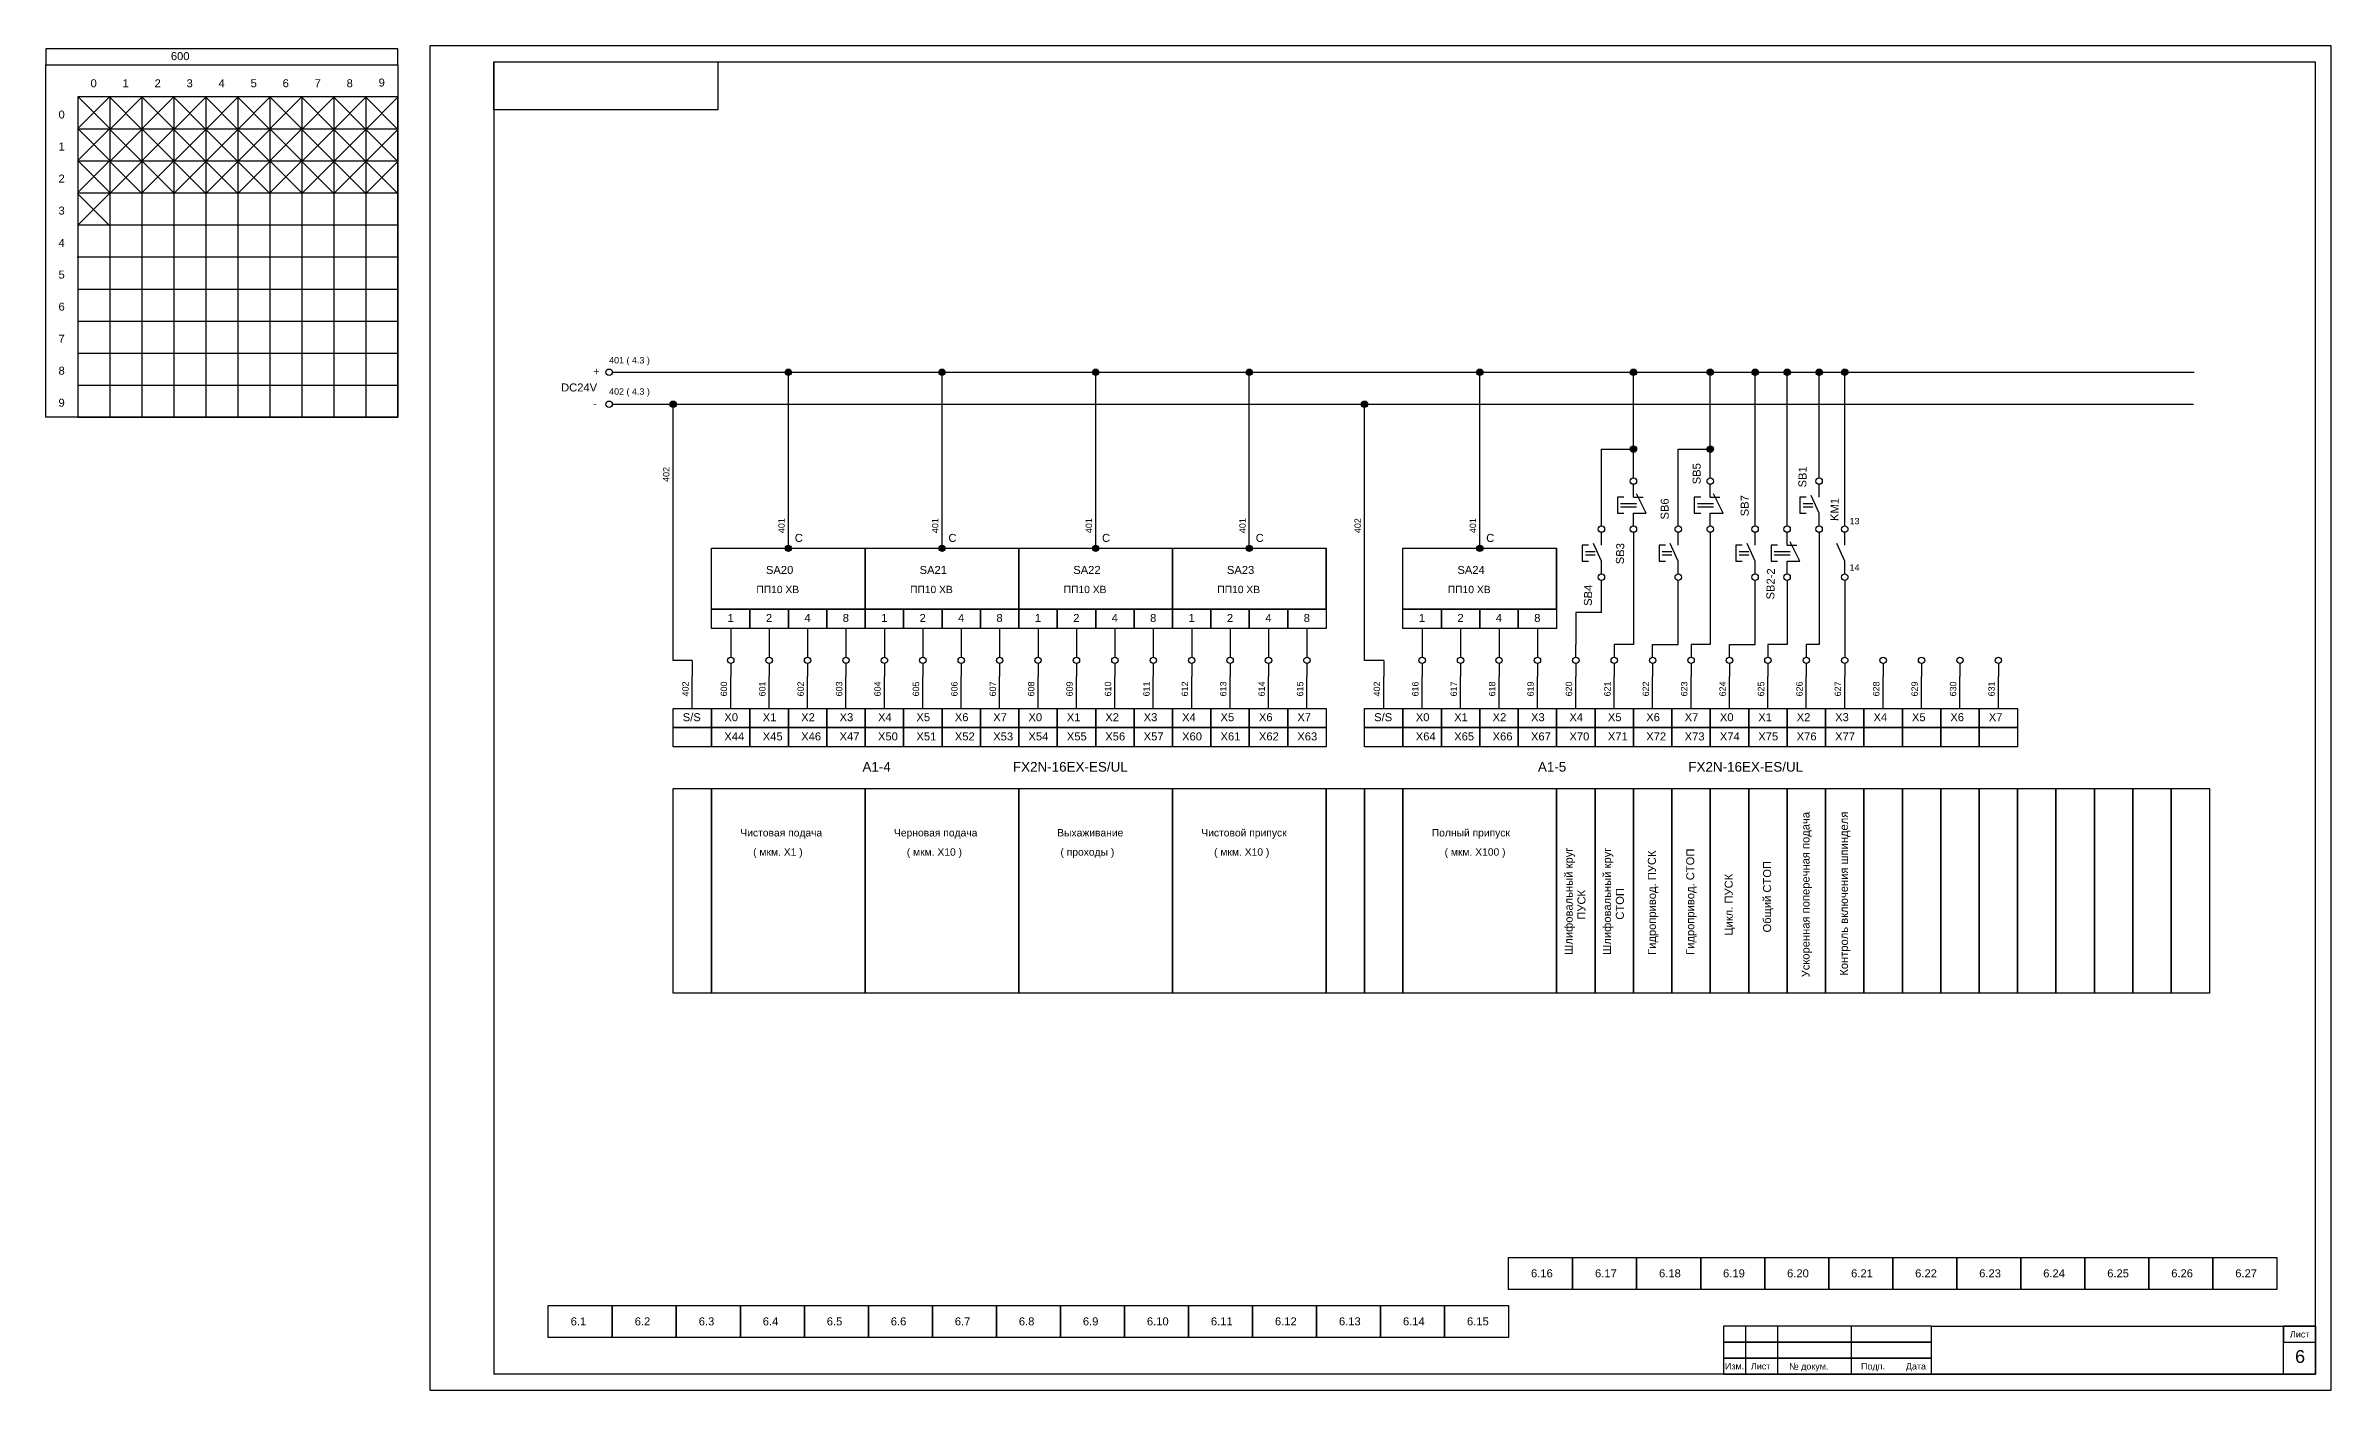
# Model space of a CAD drawing. Header units: millimetres. Extents: x 18058 to 21085, y 38505 to 40700.
# Drawn here: x 18069 to 18783, y 38953 to 39373 of the extents above; entities that cross this region are included whole.
import ezdxf

# ---------------------------------------------------------------- set-up
doc = ezdxf.new("R2010")
doc.units = ezdxf.units.MM
for name, color, linetype, lineweight in [('Маркировка', 7, 'Continuous', 25), ('Оформление', 7, 'Continuous', 30), ('Элементы', 7, 'Continuous', 25)]:
    doc.layers.add(name, color=color, linetype=linetype, lineweight=lineweight)
doc.styles.get("Standard").update_dxf_attribs({"font": 'arial.ttf'})

msp = doc.modelspace()

# ---------------------------------------------------------------- hatches: boundary and pattern name
at = {"layer": 'Элементы'}
h = msp.add_hatch(color=256, dxfattribs=at)
h.dxf.hatch_style = 1
h.paths.add_polyline_path([(18302, 39271, 1), (18300, 39271, 1)])
h = msp.add_hatch(color=256, dxfattribs=at)
h.dxf.hatch_style = 1
h.paths.add_polyline_path([(18350, 39271, 1), (18348, 39271, 1)])
h = msp.add_hatch(color=256, dxfattribs=at)
h.dxf.hatch_style = 1
h.paths.add_polyline_path([(18398, 39271, 1), (18396, 39271, 1)])
h = msp.add_hatch(color=256, dxfattribs=at)
h.dxf.hatch_style = 1
h.paths.add_polyline_path([(18446, 39271, 1), (18444, 39271, 1)])
h = msp.add_hatch(color=256, dxfattribs=at)
h.dxf.hatch_style = 1
h.paths.add_polyline_path([(18518, 39271, 1), (18516, 39271, 1)])
h = msp.add_hatch(color=256, dxfattribs=at)
h.dxf.hatch_style = 1
h.paths.add_polyline_path([(18566, 39271, 1), (18564, 39271, 1)])
h = msp.add_hatch(color=256, dxfattribs=at)
h.dxf.hatch_style = 1
h.paths.add_polyline_path([(18590, 39271, 1), (18588, 39271, 1)])
h = msp.add_hatch(color=256, dxfattribs=at)
h.dxf.hatch_style = 1
h.paths.add_polyline_path([(18604, 39271, 1), (18602, 39271, 1)])
h = msp.add_hatch(color=256, dxfattribs=at)
h.dxf.hatch_style = 1
h.paths.add_polyline_path([(18614, 39271, 1), (18612, 39271, 1)])
h = msp.add_hatch(color=256, dxfattribs=at)
h.dxf.hatch_style = 1
h.paths.add_polyline_path([(18624, 39271, 1), (18622, 39271, 1)])
h = msp.add_hatch(color=256, dxfattribs=at)
h.dxf.hatch_style = 1
h.paths.add_polyline_path([(18632, 39271, 1), (18630, 39271, 1)])
h = msp.add_hatch(color=256, dxfattribs=at)
h.dxf.hatch_style = 1
h.paths.add_polyline_path([(18266, 39261, 1), (18264, 39261, 1)])
h = msp.add_hatch(color=256, dxfattribs=at)
h.dxf.hatch_style = 1
h.paths.add_polyline_path([(18482, 39261, 1), (18480, 39261, 1)])
h = msp.add_hatch(color=256, dxfattribs=at)
h.dxf.hatch_style = 1
h.paths.add_polyline_path([(18566, 39247, 1), (18564, 39247, 1)])
h = msp.add_hatch(color=256, dxfattribs=at)
h.dxf.hatch_style = 1
h.paths.add_polyline_path([(18590, 39247, 1), (18588, 39247, 1)])
h = msp.add_hatch(color=256, dxfattribs=at)
h.dxf.hatch_style = 1
h.paths.add_polyline_path([(18302, 39216, 1), (18300, 39216, 1)])
h = msp.add_hatch(color=256, dxfattribs=at)
h.dxf.hatch_style = 1
h.paths.add_polyline_path([(18350, 39216, 1), (18348, 39216, 1)])
h = msp.add_hatch(color=256, dxfattribs=at)
h.dxf.hatch_style = 1
h.paths.add_polyline_path([(18398, 39216, 1), (18396, 39216, 1)])
h = msp.add_hatch(color=256, dxfattribs=at)
h.dxf.hatch_style = 1
h.paths.add_polyline_path([(18446, 39216, 1), (18444, 39216, 1)])
h = msp.add_hatch(color=256, dxfattribs=at)
h.dxf.hatch_style = 1
h.paths.add_polyline_path([(18518, 39216, 1), (18516, 39216, 1)])

# ---------------------------------------------------------------- linework, layer by layer
at = {"layer": 'Оформление'}
for p, q in [((18209, 39368), (18209, 38958)), ((18209, 39368), (18778, 39368)), ((18778, 39368), (18778, 38958)), ((18658.1, 38973), (18778.1, 38973)), ((18778, 38958), (18209, 38958)), ((18593.1, 38958), (18778.1, 38958)), ((18593.1, 38958), (18778.1, 38958)), ((18593.1, 38958), (18778.1, 38958))]:
    msp.add_line(p, q, dxfattribs=at)
for points in [[(18189, 38953), (18783, 38953), (18783, 39373), (18189, 39373)], [(18593.1, 38958), (18610.1, 38958), (18610.08, 38973), (18593.08, 38973)], [(18593.1, 38968), (18658.1, 38968), (18658.1, 38973), (18593.1, 38973)], [(18593.1, 38958), (18600.1, 38958), (18600.1, 38973), (18593.1, 38973)], [(18593.1, 38958), (18633.1, 38958), (18633.1, 38973), (18593.1, 38973)], [(18778.1, 38958), (18768.1, 38958), (18768.1, 38973), (18778.1, 38973)], [(18778.1, 38973), (18768.1, 38973), (18768.1, 38968), (18778.1, 38968)], [(18593.1, 38963), (18658.1, 38963), (18658.1, 38968), (18593.1, 38968)], [(18593.1, 38958), (18658.1, 38958), (18658.1, 38963), (18593.1, 38963)]]:
    msp.add_lwpolyline(points, close=True, dxfattribs=at)
at = {"layer": 'Элементы'}
for p, q in [((18079, 39357.12), (18089, 39347.12)), ((18089, 39357.12), (18079, 39347.12)), ((18089, 39356.88), (18099, 39346.88)), ((18099, 39356.88), (18089, 39346.88)), ((18089, 39356.77), (18089, 39257)), ((18099, 39357), (18109, 39347)), ((18109, 39357), (18099, 39347)), ((18099, 39356.77), (18099, 39257)), ((18109, 39356.88), (18119, 39346.88)), ((18119, 39356.88), (18109, 39346.88)), ((18109, 39356.77), (18109, 39257)), ((18119, 39356.88), (18129, 39346.88)), ((18129, 39356.88), (18119, 39346.88)), ((18119, 39356.77), (18119, 39257)), ((18129, 39356.88), (18139, 39346.88)), ((18139, 39356.88), (18129, 39346.88)), ((18129, 39356.77), (18129, 39257)), ((18139, 39357), (18149, 39347)), ((18149, 39357), (18139, 39347)), ((18139, 39356.77), (18139, 39257)), ((18149, 39356.88), (18159, 39346.88)), ((18159, 39356.88), (18149, 39346.88)), ((18149, 39356.77), (18149, 39257)), ((18159, 39356.88), (18169, 39346.88)), ((18169, 39356.88), (18159, 39346.88)), ((18159, 39356.77), (18159, 39257)), ((18169, 39356.88), (18179, 39346.88)), ((18179, 39356.88), (18169, 39346.88)), ((18169, 39356.77), (18169, 39257)), ((18079, 39347.12), (18089, 39337.12)), ((18089, 39347.12), (18079, 39337.12)), ((18079, 39347), (18179, 39347)), ((18089, 39346.88), (18099, 39336.88)), ((18099, 39346.88), (18089, 39336.88)), ((18099, 39347), (18109, 39337)), ((18109, 39347), (18099, 39337)), ((18109, 39346.88), (18119, 39336.88)), ((18119, 39346.88), (18109, 39336.88)), ((18119, 39346.88), (18129, 39336.88)), ((18129, 39346.88), (18119, 39336.88)), ((18129, 39346.88), (18139, 39336.88)), ((18139, 39346.88), (18129, 39336.88)), ((18139, 39347), (18149, 39337)), ((18149, 39347), (18139, 39337)), ((18149, 39346.88), (18159, 39336.88)), ((18159, 39346.88), (18149, 39336.88)), ((18159, 39346.88), (18169, 39336.88)), ((18169, 39346.88), (18159, 39336.88)), ((18169, 39346.88), (18179, 39336.88)), ((18179, 39346.88), (18169, 39336.88)), ((18079, 39337.12), (18089, 39327.12)), ((18089, 39337.12), (18079, 39327.12)), ((18079, 39337), (18179, 39337)), ((18079, 39337), (18179, 39337)), ((18089, 39336.88), (18099, 39326.88)), ((18099, 39336.88), (18089, 39326.88)), ((18099, 39337), (18109, 39327)), ((18109, 39337), (18099, 39327)), ((18109, 39336.88), (18119, 39326.88)), ((18119, 39336.88), (18109, 39326.88)), ((18119, 39336.88), (18129, 39326.88)), ((18129, 39336.88), (18119, 39326.88)), ((18129, 39336.88), (18139, 39326.88)), ((18139, 39336.88), (18129, 39326.88)), ((18139, 39337), (18149, 39327)), ((18149, 39337), (18139, 39327)), ((18149, 39336.88), (18159, 39326.88)), ((18159, 39336.88), (18149, 39326.88)), ((18159, 39336.88), (18169, 39326.88)), ((18169, 39336.88), (18159, 39326.88)), ((18169, 39336.88), (18179, 39326.88)), ((18179, 39336.88), (18169, 39326.88)), ((18078.88, 39326.88), (18088.88, 39316.88)), ((18088.88, 39326.88), (18078.88, 39316.88)), ((18079, 39327), (18179, 39327)), ((18079, 39327), (18179, 39327)), ((18079, 39317), (18179, 39317)), ((18078.8, 39307.02), (18178.8, 39307.02)), ((18079, 39297), (18179, 39297)), ((18079, 39287), (18179, 39287)), ((18079, 39277), (18179, 39277)), ((18246, 39271), (18740.15, 39271)), ((18301, 39216), (18301, 39271)), ((18349, 39216), (18349, 39271)), ((18397, 39216), (18397, 39271)), ((18445, 39216), (18445, 39271)), ((18517, 39216), (18517, 39271)), ((18565, 39238), (18565, 39272)), ((18589, 39238), (18589, 39272)), ((18603, 39223), (18603, 39272)), ((18613, 39223), (18613, 39272)), ((18623, 39238), (18623, 39272)), ((18631, 39223), (18631, 39271)), ((18079, 39267), (18179, 39267)), ((18246, 39261), (18246, 39261)), ((18246, 39261), (18740, 39261)), ((18265, 39181), (18265, 39261)), ((18481, 39181), (18481, 39261)), ((18555, 39223), (18555, 39247)), ((18555, 39247), (18565, 39247)), ((18579, 39223), (18579, 39247)), ((18579, 39247), (18589, 39247)), ((18565, 39232), (18565, 39236)), ((18589, 39232), (18589, 39236)), ((18623, 39232), (18623, 39236)), ((18562, 39232), (18560, 39232)), ((18560, 39232), (18560, 39227)), ((18561, 39230), (18566, 39230)), ((18561, 39229), (18566, 39229)), ((18565, 39232), (18568, 39232)), ((18569, 39227), (18566, 39233)), ((18586, 39232), (18584, 39232)), ((18584, 39232), (18584, 39227)), ((18585, 39230), (18590, 39230)), ((18585, 39229), (18590, 39229)), ((18589, 39232), (18592, 39232)), ((18593, 39227), (18590, 39233)), ((18619, 39232), (18617, 39232)), ((18617, 39232), (18617, 39227)), ((18618, 39230), (18621, 39230)), ((18618, 39229), (18621, 39229)), ((18623, 39227), (18620.5, 39232.5)), ((18555, 39217), (18555, 39221)), ((18560, 39227), (18562, 39227)), ((18565, 39223), (18565, 39227)), ((18565, 39227), (18569, 39227)), ((18565, 39221), (18565, 39186)), ((18579, 39217), (18579, 39221)), ((18584, 39227), (18586, 39227)), ((18589, 39223), (18589, 39227)), ((18589, 39227), (18593, 39227)), ((18589, 39221), (18589, 39186)), ((18603, 39217), (18603, 39221)), ((18613, 39217), (18613, 39221)), ((18617, 39227), (18619, 39227)), ((18623, 39223), (18623, 39227)), ((18623, 39221), (18623, 39186)), ((18631, 39217), (18631, 39221)), ((18277, 39216), (18289, 39216)), ((18277, 39197), (18277, 39216)), ((18289, 39216), (18301, 39216)), ((18301, 39216), (18313, 39216)), ((18313, 39216), (18325, 39216)), ((18325, 39216), (18337, 39216)), ((18325, 39216), (18325, 39197)), ((18337, 39216), (18349, 39216)), ((18349, 39216), (18361, 39216)), ((18361, 39216), (18373, 39216)), ((18373, 39216), (18373, 39197)), ((18373, 39216), (18385, 39216)), ((18373, 39197), (18373, 39216)), ((18373, 39216), (18373, 39197)), ((18385, 39216), (18397, 39216)), ((18397, 39216), (18409, 39216)), ((18409, 39216), (18421, 39216)), ((18421, 39216), (18421, 39197)), ((18421, 39216), (18433, 39216)), ((18421, 39197), (18421, 39216)), ((18421, 39216), (18421, 39197)), ((18433, 39216), (18445, 39216)), ((18445, 39216), (18457, 39216)), ((18457, 39216), (18469, 39216)), ((18469, 39216), (18469, 39197)), ((18493, 39216), (18505, 39216)), ((18493, 39197), (18493, 39216)), ((18505, 39216), (18517, 39216)), ((18517, 39216), (18529, 39216)), ((18529, 39216), (18541, 39216)), ((18541, 39216), (18541, 39197)), ((18551, 39217), (18549, 39217)), ((18549, 39217), (18549, 39212)), ((18550, 39215), (18553, 39215)), ((18550, 39214), (18553, 39214)), ((18555, 39212), (18552.5, 39217.5)), ((18575, 39217), (18573, 39217)), ((18573, 39217), (18573, 39212)), ((18574, 39215), (18577, 39215)), ((18574, 39214), (18577, 39214)), ((18579, 39212), (18576.5, 39217.5)), ((18599, 39217), (18597, 39217)), ((18597, 39217), (18597, 39212)), ((18598, 39215), (18601, 39215)), ((18598, 39214), (18601, 39214)), ((18603, 39212), (18600.5, 39217.5)), ((18610, 39217), (18608, 39217)), ((18608, 39217), (18608, 39212)), ((18609, 39215), (18614, 39215)), ((18609, 39214), (18614, 39214)), ((18613, 39217), (18616, 39217)), ((18617, 39212), (18614, 39218)), ((18631, 39212), (18628.5, 39217.5)), ((18549, 39212), (18551, 39212)), ((18555, 39208), (18555, 39212)), ((18555, 39196), (18555, 39206)), ((18573, 39212), (18575, 39212)), ((18579, 39208), (18579, 39212)), ((18579, 39186), (18579, 39206)), ((18597, 39212), (18599, 39212)), ((18603, 39208), (18603, 39212)), ((18603, 39186), (18603, 39206)), ((18608, 39212), (18610, 39212)), ((18613, 39208), (18613, 39212)), ((18613, 39212), (18617, 39212)), ((18613, 39206), (18613, 39186)), ((18631, 39208), (18631, 39212)), ((18631, 39206), (18631, 39182)), ((18289, 39197), (18277, 39197)), ((18301, 39197), (18289, 39197)), ((18313, 39197), (18301, 39197)), ((18325, 39197), (18313, 39197)), ((18337, 39197), (18325, 39197)), ((18349, 39197), (18337, 39197)), ((18361, 39197), (18349, 39197)), ((18373, 39197), (18361, 39197)), ((18385, 39197), (18373, 39197)), ((18397, 39197), (18385, 39197)), ((18409, 39197), (18397, 39197)), ((18421, 39197), (18409, 39197)), ((18433, 39197), (18421, 39197)), ((18445, 39197), (18433, 39197)), ((18457, 39197), (18445, 39197)), ((18469, 39197), (18457, 39197)), ((18505, 39197), (18493, 39197)), ((18517, 39197), (18505, 39197)), ((18529, 39197), (18517, 39197)), ((18541, 39197), (18529, 39197)), ((18555, 39196), (18547, 39196)), ((18547, 39196), (18547, 39186)), ((18555, 39196), (18555, 39196)), ((18283, 39191), (18283, 39182)), ((18295, 39191), (18295, 39182)), ((18307, 39191), (18307, 39182)), ((18319, 39191), (18319, 39182)), ((18331, 39191), (18331, 39182)), ((18343, 39191), (18343, 39182)), ((18355, 39191), (18355, 39182)), ((18367, 39191), (18367, 39182)), ((18379, 39191), (18379, 39182)), ((18391, 39191), (18391, 39182)), ((18403, 39191), (18403, 39182)), ((18415, 39191), (18415, 39182)), ((18427, 39191), (18427, 39182)), ((18439, 39191), (18439, 39182)), ((18451, 39191), (18451, 39182)), ((18463, 39191), (18463, 39182)), ((18499, 39191), (18499, 39182)), ((18511, 39191), (18511, 39182)), ((18523, 39191), (18523, 39182)), ((18535, 39191), (18535, 39182)), ((18547, 39182), (18547, 39186)), ((18565, 39186), (18559, 39186)), ((18559, 39186), (18559, 39182)), ((18571, 39182), (18571, 39186)), ((18571, 39186), (18579, 39186)), ((18589, 39186), (18583, 39186)), ((18583, 39186), (18583, 39182)), ((18595, 39182), (18595, 39186)), ((18595, 39186), (18603, 39186)), ((18613, 39186), (18607, 39186)), ((18607, 39186), (18607, 39182)), ((18623, 39186), (18619, 39186)), ((18619, 39186), (18619, 39182)), ((18271, 39181), (18265, 39181)), ((18271, 39181), (18271, 39176)), ((18283, 39180), (18283, 39176)), ((18295, 39180), (18295, 39176)), ((18307, 39180), (18307, 39176)), ((18319, 39180), (18319, 39176)), ((18331, 39180), (18331, 39176)), ((18343, 39180), (18343, 39176)), ((18355, 39180), (18355, 39176)), ((18367, 39180), (18367, 39176)), ((18379, 39180), (18379, 39176)), ((18391, 39180), (18391, 39176)), ((18403, 39180), (18403, 39176)), ((18415, 39180), (18415, 39176)), ((18427, 39180), (18427, 39176)), ((18439, 39180), (18439, 39176)), ((18451, 39180), (18451, 39176)), ((18463, 39180), (18463, 39176)), ((18487, 39181), (18481, 39181)), ((18487, 39181), (18487, 39176)), ((18499, 39180), (18499, 39176)), ((18511, 39180), (18511, 39176)), ((18523, 39180), (18523, 39176)), ((18535, 39180), (18535, 39176)), ((18547, 39180), (18547, 39176)), ((18559, 39180), (18559, 39176)), ((18571, 39180), (18571, 39176)), ((18583, 39180), (18583, 39176)), ((18595, 39180), (18595, 39176)), ((18607, 39180), (18607, 39176)), ((18619, 39180), (18619, 39176)), ((18631, 39180), (18631, 39176)), ((18643, 39180), (18643, 39176)), ((18655, 39180), (18655, 39176)), ((18667, 39180), (18667, 39176)), ((18679, 39180), (18679, 39176)), ((18271, 39166), (18271, 39176)), ((18283, 39166), (18283, 39176)), ((18295, 39166), (18295, 39176)), ((18307, 39166), (18307, 39176)), ((18319, 39166), (18319, 39176)), ((18331, 39166), (18331, 39176)), ((18343, 39166), (18343, 39176)), ((18355, 39166), (18355, 39176)), ((18367, 39166), (18367, 39176)), ((18379, 39166), (18379, 39176)), ((18391, 39166), (18391, 39176)), ((18403, 39166), (18403, 39176)), ((18415, 39166), (18415, 39176)), ((18427, 39166), (18427, 39176)), ((18439, 39166), (18439, 39176)), ((18451, 39166), (18451, 39176)), ((18463, 39166), (18463, 39176)), ((18487, 39166), (18487, 39176)), ((18499, 39166), (18499, 39176)), ((18511, 39166), (18511, 39176)), ((18523, 39166), (18523, 39176)), ((18535, 39166), (18535, 39176)), ((18547, 39166), (18547, 39176)), ((18559, 39166), (18559, 39176)), ((18571, 39166), (18571, 39176)), ((18583, 39166), (18583, 39176)), ((18595, 39166), (18595, 39176)), ((18607, 39166), (18607, 39176)), ((18619, 39166), (18619, 39176)), ((18631, 39166), (18631, 39176)), ((18643, 39166), (18643, 39176)), ((18655, 39166), (18655, 39176)), ((18667, 39166), (18667, 39176)), ((18679, 39166), (18679, 39176)), ((18265, 39141), (18277, 39141)), ((18265, 39077), (18265, 39141)), ((18277, 39141), (18289, 39141)), ((18277, 39077), (18277, 39141)), ((18277, 39141), (18277, 39077)), ((18289, 39141), (18301, 39141)), ((18301, 39141), (18313, 39141)), ((18313, 39141), (18325, 39141)), ((18325, 39141), (18337, 39141)), ((18325, 39077), (18325, 39141)), ((18325, 39141), (18325, 39077)), ((18337, 39141), (18349, 39141)), ((18349, 39141), (18361, 39141)), ((18361, 39141), (18373, 39141)), ((18373, 39141), (18385, 39141)), ((18373, 39077), (18373, 39141)), ((18373, 39141), (18373, 39077)), ((18385, 39141), (18397, 39141)), ((18397, 39141), (18409, 39141)), ((18409, 39141), (18421, 39141)), ((18421, 39141), (18433, 39141)), ((18421, 39077), (18421, 39141)), ((18421, 39141), (18421, 39077)), ((18433, 39141), (18445, 39141)), ((18445, 39141), (18457, 39141)), ((18457, 39141), (18469, 39141)), ((18469, 39141), (18481, 39141)), ((18469, 39077), (18469, 39141)), ((18469, 39141), (18469, 39077)), ((18481, 39141), (18493, 39141)), ((18481, 39077), (18481, 39141)), ((18481, 39141), (18481, 39077)), ((18493, 39141), (18505, 39141)), ((18493, 39077), (18493, 39141)), ((18493, 39141), (18493, 39077)), ((18505, 39141), (18517, 39141)), ((18517, 39141), (18529, 39141)), ((18529, 39141), (18541, 39141)), ((18541, 39141), (18541, 39077)), ((18277, 39077), (18265, 39077)), ((18289, 39077), (18277, 39077)), ((18301, 39077), (18289, 39077)), ((18313, 39077), (18301, 39077)), ((18325, 39077), (18313, 39077)), ((18337, 39077), (18325, 39077)), ((18349, 39077), (18337, 39077)), ((18361, 39077), (18349, 39077)), ((18373, 39077), (18361, 39077)), ((18385, 39077), (18373, 39077)), ((18397, 39077), (18385, 39077)), ((18409, 39077), (18397, 39077)), ((18421, 39077), (18409, 39077)), ((18433, 39077), (18421, 39077)), ((18445, 39077), (18433, 39077)), ((18457, 39077), (18445, 39077)), ((18469, 39077), (18457, 39077)), ((18481, 39077), (18469, 39077)), ((18493, 39077), (18481, 39077)), ((18505, 39077), (18493, 39077)), ((18517, 39077), (18505, 39077)), ((18529, 39077), (18517, 39077)), ((18541, 39077), (18529, 39077))]:
    msp.add_line(p, q, dxfattribs=at)
at = {"layer": 'Элементы', "lineweight": 30}
for p, q in [((18277, 39197), (18277, 39216)), ((18325, 39197), (18325, 39216)), ((18373, 39197), (18373, 39216)), ((18421, 39197), (18421, 39216)), ((18469, 39197), (18469, 39216)), ((18493, 39197), (18493, 39216)), ((18541, 39197), (18541, 39216))]:
    msp.add_line(p, q, dxfattribs=at)
at = {"layer": 'Элементы'}
for points in [[(18069, 39367), (18179, 39367), (18179, 39372), (18069, 39372)], [(18069, 39367), (18179, 39367), (18179, 39257), (18069, 39257)], [(18209, 39368), (18279, 39368), (18279, 39353), (18209, 39353)], [(18179, 39357), (18079, 39357), (18079, 39257), (18179, 39257)], [(18277, 39197), (18289, 39197), (18289, 39191), (18277, 39191)], [(18289, 39197), (18301, 39197), (18301, 39191), (18289, 39191)], [(18301, 39197), (18313, 39197), (18313, 39191), (18301, 39191)], [(18313, 39197), (18325, 39197), (18325, 39191), (18313, 39191)], [(18325, 39197), (18337, 39197), (18337, 39191), (18325, 39191)], [(18337, 39197), (18349, 39197), (18349, 39191), (18337, 39191)], [(18349, 39197), (18361, 39197), (18361, 39191), (18349, 39191)], [(18361, 39197), (18373, 39197), (18373, 39191), (18361, 39191)], [(18373, 39197), (18385, 39197), (18385, 39191), (18373, 39191)], [(18385, 39197), (18397, 39197), (18397, 39191), (18385, 39191)], [(18397, 39197), (18409, 39197), (18409, 39191), (18397, 39191)], [(18409, 39197), (18421, 39197), (18421, 39191), (18409, 39191)], [(18421, 39197), (18433, 39197), (18433, 39191), (18421, 39191)], [(18433, 39197), (18445, 39197), (18445, 39191), (18433, 39191)], [(18445, 39197), (18457, 39197), (18457, 39191), (18445, 39191)], [(18457, 39197), (18469, 39197), (18469, 39191), (18457, 39191)], [(18493, 39197), (18505, 39197), (18505, 39191), (18493, 39191)], [(18505, 39197), (18517, 39197), (18517, 39191), (18505, 39191)], [(18517, 39197), (18529, 39197), (18529, 39191), (18517, 39191)], [(18529, 39197), (18541, 39197), (18541, 39191), (18529, 39191)], [(18265, 39166), (18277, 39166), (18277, 39160), (18265, 39160)], [(18277, 39166), (18289, 39166), (18289, 39160), (18277, 39160)], [(18289, 39166), (18301, 39166), (18301, 39160), (18289, 39160)], [(18301, 39166), (18313, 39166), (18313, 39160), (18301, 39160)], [(18313, 39166), (18325, 39166), (18325, 39160), (18313, 39160)], [(18325, 39166), (18337, 39166), (18337, 39160), (18325, 39160)], [(18337, 39166), (18349, 39166), (18349, 39160), (18337, 39160)], [(18349, 39166), (18361, 39166), (18361, 39160), (18349, 39160)], [(18361, 39166), (18373, 39166), (18373, 39160), (18361, 39160)], [(18373, 39166), (18385, 39166), (18385, 39160), (18373, 39160)], [(18385, 39166), (18397, 39166), (18397, 39160), (18385, 39160)], [(18397, 39166), (18409, 39166), (18409, 39160), (18397, 39160)], [(18409, 39166), (18421, 39166), (18421, 39160), (18409, 39160)], [(18421, 39166), (18433, 39166), (18433, 39160), (18421, 39160)], [(18433, 39166), (18445, 39166), (18445, 39160), (18433, 39160)], [(18445, 39166), (18457, 39166), (18457, 39160), (18445, 39160)], [(18457, 39166), (18469, 39166), (18469, 39160), (18457, 39160)], [(18481, 39166), (18493, 39166), (18493, 39160), (18481, 39160)], [(18493, 39166), (18505, 39166), (18505, 39160), (18493, 39160)], [(18505, 39166), (18517, 39166), (18517, 39160), (18505, 39160)], [(18517, 39166), (18529, 39166), (18529, 39160), (18517, 39160)], [(18529, 39166), (18541, 39166), (18541, 39160), (18529, 39160)], [(18541, 39166), (18553, 39166), (18553, 39160), (18541, 39160)], [(18553, 39166), (18565, 39166), (18565, 39160), (18553, 39160)], [(18565, 39166), (18577, 39166), (18577, 39160), (18565, 39160)], [(18577, 39166), (18589, 39166), (18589, 39160), (18577, 39160)], [(18589, 39166), (18601, 39166), (18601, 39160), (18589, 39160)], [(18601, 39166), (18613, 39166), (18613, 39160), (18601, 39160)], [(18613, 39166), (18625, 39166), (18625, 39160), (18613, 39160)], [(18625, 39166), (18637, 39166), (18637, 39160), (18625, 39160)], [(18637, 39166), (18649, 39166), (18649, 39160), (18637, 39160)], [(18649, 39166), (18661, 39166), (18661, 39160), (18649, 39160)], [(18661, 39166), (18673, 39166), (18673, 39160), (18661, 39160)], [(18673, 39166), (18685, 39166), (18685, 39160), (18673, 39160)], [(18265, 39160), (18277, 39160), (18277, 39154), (18265, 39154)], [(18277, 39160), (18289, 39160), (18289, 39154), (18277, 39154)], [(18289, 39160), (18301, 39160), (18301, 39154), (18289, 39154)], [(18301, 39160), (18313, 39160), (18313, 39154), (18301, 39154)], [(18313, 39160), (18325, 39160), (18325, 39154), (18313, 39154)], [(18325, 39160), (18337, 39160), (18337, 39154), (18325, 39154)], [(18337, 39160), (18349, 39160), (18349, 39154), (18337, 39154)], [(18349, 39160), (18361, 39160), (18361, 39154), (18349, 39154)], [(18361, 39160), (18373, 39160), (18373, 39154), (18361, 39154)], [(18373, 39160), (18385, 39160), (18385, 39154), (18373, 39154)], [(18385, 39160), (18397, 39160), (18397, 39154), (18385, 39154)], [(18397, 39160), (18409, 39160), (18409, 39154), (18397, 39154)], [(18409, 39160), (18421, 39160), (18421, 39154), (18409, 39154)], [(18421, 39160), (18433, 39160), (18433, 39154), (18421, 39154)], [(18433, 39160), (18445, 39160), (18445, 39154), (18433, 39154)], [(18445, 39160), (18457, 39160), (18457, 39154), (18445, 39154)], [(18457, 39160), (18469, 39160), (18469, 39154), (18457, 39154)], [(18481, 39160), (18493, 39160), (18493, 39154), (18481, 39154)], [(18493, 39160), (18505, 39160), (18505, 39154), (18493, 39154)], [(18505, 39160), (18517, 39160), (18517, 39154), (18505, 39154)], [(18517, 39160), (18529, 39160), (18529, 39154), (18517, 39154)], [(18529, 39160), (18541, 39160), (18541, 39154), (18529, 39154)], [(18541, 39160), (18553, 39160), (18553, 39154), (18541, 39154)], [(18553, 39160), (18565, 39160), (18565, 39154), (18553, 39154)], [(18565, 39160), (18577, 39160), (18577, 39154), (18565, 39154)], [(18577, 39160), (18589, 39160), (18589, 39154), (18577, 39154)], [(18589, 39160), (18601, 39160), (18601, 39154), (18589, 39154)], [(18601, 39160), (18613, 39160), (18613, 39154), (18601, 39154)], [(18613, 39160), (18625, 39160), (18625, 39154), (18613, 39154)], [(18625, 39160), (18637, 39160), (18637, 39154), (18625, 39154)], [(18637, 39160), (18649, 39160), (18649, 39154), (18637, 39154)], [(18649, 39160), (18661, 39160), (18661, 39154), (18649, 39154)], [(18661, 39160), (18673, 39160), (18673, 39154), (18661, 39154)], [(18673, 39160), (18685, 39160), (18685, 39154), (18673, 39154)], [(18541, 39141), (18553, 39141), (18553, 39077), (18541, 39077)], [(18553, 39141), (18565, 39141), (18565, 39077), (18553, 39077)], [(18565, 39141), (18577, 39141), (18577, 39077), (18565, 39077)], [(18577, 39141), (18589, 39141), (18589, 39077), (18577, 39077)], [(18589, 39141), (18601, 39141), (18601, 39077), (18589, 39077)], [(18601, 39141), (18613, 39141), (18613, 39077), (18601, 39077)], [(18613, 39141), (18625, 39141), (18625, 39077), (18613, 39077)], [(18625, 39141), (18637, 39141), (18637, 39077), (18625, 39077)], [(18637, 39141), (18649, 39141), (18649, 39077), (18637, 39077)], [(18649, 39141), (18661, 39141), (18661, 39077), (18649, 39077)], [(18661, 39141), (18673, 39141), (18673, 39077), (18661, 39077)], [(18673, 39141), (18685, 39141), (18685, 39077), (18673, 39077)], [(18685, 39141), (18697, 39141), (18697, 39077), (18685, 39077)], [(18697, 39141), (18709, 39141), (18709, 39077), (18697, 39077)], [(18709, 39141), (18721, 39141), (18721, 39077), (18709, 39077)], [(18721, 39141), (18733, 39141), (18733, 39077), (18721, 39077)], [(18733, 39141), (18745, 39141), (18745, 39077), (18733, 39077)], [(18526, 38994.5), (18546, 38994.5), (18546, 38984.5), (18526, 38984.5)], [(18546, 38994.5), (18566, 38994.5), (18566, 38984.5), (18546, 38984.5)], [(18566, 38994.5), (18586, 38994.5), (18586, 38984.5), (18566, 38984.5)], [(18586, 38994.5), (18606, 38994.5), (18606, 38984.5), (18586, 38984.5)], [(18606, 38994.5), (18626, 38994.5), (18626, 38984.5), (18606, 38984.5)], [(18626, 38994.5), (18646, 38994.5), (18646, 38984.5), (18626, 38984.5)], [(18646, 38994.5), (18666, 38994.5), (18666, 38984.5), (18646, 38984.5)], [(18666, 38994.5), (18686, 38994.5), (18686, 38984.5), (18666, 38984.5)], [(18686, 38994.5), (18706, 38994.5), (18706, 38984.5), (18686, 38984.5)], [(18706, 38994.5), (18726, 38994.5), (18726, 38984.5), (18706, 38984.5)], [(18726, 38994.5), (18746, 38994.5), (18746, 38984.5), (18726, 38984.5)], [(18746, 38994.5), (18766, 38994.5), (18766, 38984.5), (18746, 38984.5)], [(18226, 38979.5), (18246, 38979.5), (18246, 38969.5), (18226, 38969.5)], [(18246, 38979.5), (18266, 38979.5), (18266, 38969.5), (18246, 38969.5)], [(18266, 38979.5), (18286, 38979.5), (18286, 38969.5), (18266, 38969.5)], [(18286, 38979.5), (18306, 38979.5), (18306, 38969.5), (18286, 38969.5)], [(18306, 38979.5), (18326, 38979.5), (18326, 38969.5), (18306, 38969.5)], [(18326, 38979.5), (18346, 38979.5), (18346, 38969.5), (18326, 38969.5)], [(18346, 38979.5), (18366, 38979.5), (18366, 38969.5), (18346, 38969.5)], [(18366, 38979.5), (18386, 38979.5), (18386, 38969.5), (18366, 38969.5)], [(18386, 38979.5), (18406, 38979.5), (18406, 38969.5), (18386, 38969.5)], [(18406, 38979.5), (18426, 38979.5), (18426, 38969.5), (18406, 38969.5)], [(18426, 38979.5), (18446, 38979.5), (18446, 38969.5), (18426, 38969.5)], [(18446, 38979.5), (18466, 38979.5), (18466, 38969.5), (18446, 38969.5)], [(18466, 38979.5), (18486, 38979.5), (18486, 38969.5), (18466, 38969.5)], [(18486, 38979.5), (18506, 38979.5), (18506, 38969.5), (18486, 38969.5)], [(18506, 38979.5), (18526, 38979.5), (18526, 38969.5), (18506, 38969.5)]]:
    msp.add_lwpolyline(points, close=True, dxfattribs=at)
for centre in [(18245, 39271), (18301, 39271), (18349, 39271), (18397, 39271), (18445, 39271), (18517, 39271), (18565, 39271), (18589, 39271), (18603, 39271), (18613, 39271), (18623, 39271), (18631, 39271), (18245, 39261), (18265, 39261), (18481, 39261), (18565, 39247), (18589, 39247), (18565, 39237), (18589, 39237), (18623, 39237), (18555, 39222), (18565, 39222), (18579, 39222), (18589, 39222), (18603, 39222), (18613, 39222), (18623, 39222), (18631, 39222), (18301, 39216), (18349, 39216), (18397, 39216), (18445, 39216), (18517, 39216), (18555, 39207), (18579, 39207), (18603, 39207), (18613, 39207), (18631, 39207), (18283, 39181), (18295, 39181), (18307, 39181), (18319, 39181), (18331, 39181), (18343, 39181), (18355, 39181), (18367, 39181), (18379, 39181), (18391, 39181), (18403, 39181), (18415, 39181), (18427, 39181), (18439, 39181), (18451, 39181), (18463, 39181), (18499, 39181), (18511, 39181), (18523, 39181), (18535, 39181), (18547, 39181), (18559, 39181), (18571, 39181), (18583, 39181), (18595, 39181), (18607, 39181), (18619, 39181), (18631, 39181), (18643, 39181), (18655, 39181), (18667, 39181), (18679, 39181)]:
    msp.add_circle(centre, 1, dxfattribs=at)

# ---------------------------------------------------------------- texts
at = {"layer": 'Маркировка'}
for s, height, p in [('600', 2.5, (18108.1, 39368.5)), ('0', 2.5, (18083, 39360.02)), ('1', 2.5, (18093, 39360.02)), ('2', 2.5, (18103, 39360.02)), ('3', 2.5, (18113, 39360.02)), ('4', 2.5, (18123, 39360.02)), ('5', 2.5, (18133, 39360.02)), ('6', 2.5, (18143, 39360.02)), ('7', 2.5, (18153, 39360.02)), ('8', 2.5, (18163, 39360.02)), ('9', 2.5, (18173, 39360.25)), ('0', 2.5, (18073, 39350.25)), ('1', 2.5, (18073, 39340.25)), ('2', 2.5, (18073, 39330.25)), ('3', 2.5, (18073, 39320.25)), ('4', 2.5, (18073, 39310.14)), ('5', 2.5, (18073, 39300.25)), ('6', 2.5, (18073, 39290.25)), ('7', 2.5, (18073, 39280.25)), ('8', 2.5, (18073, 39270.25)), ('+', 2.5, (18240, 39270)), ('401 ( 4.3 )', 2, (18245, 39273.75)), ('DC24V', 2.5, (18230, 39265)), ('402 ( 4.3 )', 2, (18245, 39264)), ('9', 2.5, (18073, 39260.25)), ('-', 2.5, (18240, 39260)), ('C', 2.5, (18303, 39218)), ('C', 2.5, (18351, 39218)), ('C', 2.5, (18399, 39218)), ('C', 2.5, (18447, 39218)), ('C', 2.5, (18519, 39218)), ('13', 2, (18632.5, 39223.5)), ('SA20', 2.5, (18294, 39208)), ('SA21', 2.5, (18342, 39208)), ('SA22', 2.5, (18390, 39208)), ('SA23', 2.5, (18438, 39208)), ('SA24', 2.5, (18510, 39208)), ('14', 2, (18632.5, 39209)), ('ПП10 ХВ', 2.3, (18291, 39202)), ('ПП10 ХВ', 2.3, (18339, 39202)), ('ПП10 ХВ', 2.3, (18387, 39202)), ('ПП10 ХВ', 2.3, (18435, 39202)), ('ПП10 ХВ', 2.3, (18507, 39202)), ('1', 2.5, (18282, 39193)), ('2', 2.5, (18294, 39193)), ('4', 2.5, (18306, 39193)), ('8', 2.5, (18318, 39193)), ('1', 2.5, (18330, 39193)), ('2', 2.5, (18342, 39193)), ('4', 2.5, (18354, 39193)), ('8', 2.5, (18366, 39193)), ('1', 2.5, (18378, 39193)), ('2', 2.5, (18390, 39193)), ('4', 2.5, (18402, 39193)), ('8', 2.5, (18414, 39193)), ('1', 2.5, (18426, 39193)), ('2', 2.5, (18438, 39193)), ('4', 2.5, (18450, 39193)), ('8', 2.5, (18462, 39193)), ('1', 2.5, (18498, 39193)), ('2', 2.5, (18510, 39193)), ('4', 2.5, (18522, 39193)), ('8', 2.5, (18534, 39193)), ('S/S', 2.5, (18268, 39162)), ('X0', 2.5, (18281, 39162)), ('X1', 2.5, (18293, 39162)), ('X2', 2.5, (18305, 39162)), ('X3', 2.5, (18317, 39162)), ('X4', 2.5, (18329, 39162)), ('X5', 2.5, (18341, 39162)), ('X6', 2.5, (18353, 39162)), ('X7', 2.5, (18365, 39162)), ('X0', 2.5, (18376, 39162)), ('X1', 2.5, (18388, 39162)), ('X2', 2.5, (18400, 39162)), ('X3', 2.5, (18412, 39162)), ('X4', 2.5, (18424, 39162)), ('X5', 2.5, (18436, 39162)), ('X6', 2.5, (18448, 39162)), ('X7', 2.5, (18460, 39162)), ('S/S', 2.5, (18484, 39162)), ('X0', 2.5, (18497, 39162)), ('X1', 2.5, (18509, 39162)), ('X2', 2.5, (18521, 39162)), ('X3', 2.5, (18533, 39162)), ('X4', 2.5, (18545, 39162)), ('X5', 2.5, (18557, 39162)), ('X6', 2.5, (18569, 39162)), ('X7', 2.5, (18581, 39162)), ('X0', 2.5, (18592, 39162)), ('X1', 2.5, (18604, 39162)), ('X2', 2.5, (18616, 39162)), ('X3', 2.5, (18628, 39162)), ('X4', 2.5, (18640, 39162)), ('X5', 2.5, (18652, 39162)), ('X6', 2.5, (18664, 39162)), ('X7', 2.5, (18676, 39162)), ('X44', 2.5, (18281, 39156)), ('X45', 2.5, (18293, 39156)), ('X46', 2.5, (18305, 39156)), ('X47', 2.5, (18317, 39156)), ('X50', 2.5, (18329, 39156)), ('X51', 2.5, (18341, 39156)), ('X52', 2.5, (18353, 39156)), ('X53', 2.5, (18365, 39156)), ('X54', 2.5, (18376, 39156)), ('X55', 2.5, (18388, 39156)), ('X56', 2.5, (18400, 39156)), ('X57', 2.5, (18412, 39156)), ('X60', 2.5, (18424, 39156)), ('X61', 2.5, (18436, 39156)), ('X62', 2.5, (18448, 39156)), ('X63', 2.5, (18460, 39156)), ('X64', 2.5, (18497, 39156)), ('X65', 2.5, (18509, 39156)), ('X66', 2.5, (18521, 39156)), ('X67', 2.5, (18533, 39156)), ('X70', 2.5, (18545, 39156)), ('X71', 2.5, (18557, 39156)), ('X72', 2.5, (18569, 39156)), ('X73', 2.5, (18581, 39156)), ('X74', 2.5, (18592, 39156)), ('X75', 2.5, (18604, 39156)), ('X76', 2.5, (18616, 39156)), ('X77', 2.5, (18628, 39156)), ('A1-4', 3, (18324.15, 39146.25)), ('FX2N-16EX-ES/UL', 3, (18371.15, 39146.25)), ('A1-5', 3, (18535.15, 39146.25)), ('FX2N-16EX-ES/UL', 3, (18582.15, 39146.25)), ('Чистовая подача', 2.3, (18286, 39126)), ('Черновая подача', 2.3, (18334, 39126)), ('Выхаживание', 2.3, (18385, 39126)), ('Чистовой припуск', 2.3, (18430, 39126)), ('Полный припуск', 2.3, (18502, 39126)), ('( мкм. Х1 )', 2.3, (18290, 39120)), ('( мкм. Х10 )', 2.3, (18338, 39120)), ('( проходы )', 2.3, (18386, 39120)), ('( мкм. Х10 )', 2.3, (18434, 39120)), ('( мкм. Х100 )', 2.3, (18506, 39120)), ('6.16', 2.5, (18533, 38988.28)), ('6.17', 2.5, (18553, 38988.28)), ('6.18', 2.5, (18573, 38988.28)), ('6.19', 2.5, (18593, 38988.28)), ('6.20', 2.5, (18613, 38988.28)), ('6.21', 2.5, (18633, 38988.28)), ('6.22', 2.5, (18653, 38988.28)), ('6.23', 2.5, (18673, 38988.28)), ('6.24', 2.5, (18693, 38988.28)), ('6.25', 2.5, (18713, 38988.28)), ('6.26', 2.5, (18733, 38988.28)), ('6.27', 2.5, (18753, 38988.28)), ('6.1', 2.5, (18233, 38973.28)), ('6.2', 2.5, (18253, 38973.28)), ('6.3', 2.5, (18273, 38973.28)), ('6.4', 2.5, (18293, 38973.28)), ('6.5', 2.5, (18313, 38973.28)), ('6.6', 2.5, (18333, 38973.28)), ('6.7', 2.5, (18353, 38973.28)), ('6.8', 2.5, (18373, 38973.28)), ('6.9', 2.5, (18393, 38973.28)), ('6.10', 2.5, (18413, 38973.28)), ('6.11', 2.5, (18433, 38973.28)), ('6.12', 2.5, (18453, 38973.28)), ('6.13', 2.5, (18473, 38973.28)), ('6.14', 2.5, (18493, 38973.28)), ('6.15', 2.5, (18513, 38973.28)), ('6', 4, (18771.69, 38961.55))]:
    msp.add_text(s, height=height, dxfattribs=at).set_placement(p)
for s, height, rotation, p in [('SB5', 2.5, 90, (18586, 39236)), ('402', 2, 90, (18263.85, 39236.75)), ('SB1', 2.5, 88.78849, (18619, 39235)), ('SB6', 2.5, 90, (18576, 39225)), ('SB7', 2.5, 90, (18601, 39226)), ('KM1', 2.5, 88.78849, (18629, 39224.5)), ('401', 2, 90, (18299.85, 39220.75)), ('401', 2, 90, (18347.85, 39220.75)), ('401', 2, 90, (18395.85, 39220.75)), ('401', 2, 90, (18443.85, 39220.75)), ('402', 2, 90, (18479.85, 39220.75)), ('401', 2, 90, (18515.85, 39220.75)), ('SB3', 2.5, 88.78849, (18562, 39211)), ('SB2-2', 2.5, 88.78849, (18609, 39200)), ('SB4', 2.5, 88.78849, (18552, 39198)), ('402', 2, 90, (18269.85, 39169.75)), ('600', 2, 90, (18281.85, 39169.75)), ('601', 2, 90, (18293.85, 39169.75)), ('602', 2, 90, (18305.85, 39169.75)), ('603', 2, 90, (18317.85, 39169.75)), ('604', 2, 90, (18329.85, 39169.75)), ('605', 2, 90, (18341.85, 39169.75)), ('606', 2, 90, (18353.85, 39169.75)), ('607', 2, 90, (18365.85, 39169.75)), ('608', 2, 90, (18377.85, 39169.75)), ('609', 2, 90, (18389.85, 39169.75)), ('610', 2, 90, (18401.85, 39169.75)), ('611', 2, 90, (18413.85, 39169.75)), ('612', 2, 90, (18425.85, 39169.75)), ('613', 2, 90, (18437.85, 39169.75)), ('614', 2, 90, (18449.85, 39169.75)), ('615', 2, 90, (18461.85, 39169.75)), ('402', 2, 90, (18485.85, 39169.75)), ('616', 2, 90, (18497.85, 39169.75)), ('617', 2, 90, (18509.85, 39169.75)), ('618', 2, 90, (18521.85, 39169.75)), ('619', 2, 90, (18533.85, 39169.75)), ('620', 2, 90, (18545.85, 39169.75)), ('621', 2, 90, (18557.85, 39169.75)), ('622', 2, 90, (18569.85, 39169.75)), ('623', 2, 90, (18581.85, 39169.75)), ('624', 2, 90, (18593.85, 39169.75)), ('625', 2, 90, (18605.85, 39169.75)), ('626', 2, 90, (18617.85, 39169.75)), ('627', 2, 90, (18629.85, 39169.75)), ('628', 2, 90, (18641.85, 39169.75)), ('629', 2, 90, (18653.85, 39169.75)), ('630', 2, 90, (18665.85, 39169.75)), ('631', 2, 90, (18677.85, 39169.75)), ('Ускоренная поперечная подача', 2.5, 90, (18620, 39082)), ('Контроль включения шпинделя', 2.5, 90, (18632, 39082.5)), ('Шлифовальный круг', 2.5, 90, (18546, 39089)), ('Шлифовальный круг', 2.5, 90, (18558, 39089)), ('Гидропривод. ПУСК', 2.5, 90, (18572, 39089)), ('Гидропривод. СТОП', 2.5, 90, (18584, 39089)), ('Цикл. ПУСК', 2.5, 90, (18596, 39095)), ('Общий СТОП', 2.5, 90, (18608, 39096)), ('ПУСК', 2.5, 90, (18550, 39100)), ('СТОП', 2.5, 90, (18562, 39100))]:
    msp.add_text(s, height=height, rotation=rotation, dxfattribs=at).set_placement(p)
at = {"layer": 'Оформление'}
for s, p in [('Лист', (18770.1, 38969.5)), ('Изм.', (18593.6, 38959.52)), ('Лист', (18601.7, 38959.51)), ('№ докум.', (18613.62, 38959.49)), ('Подп.', (18636.1, 38959.5)), ('Дата', (18650.1, 38959.5))]:
    msp.add_text(s, height=2, dxfattribs=at).set_placement(p)

doc.saveas('drawing.dxf')
